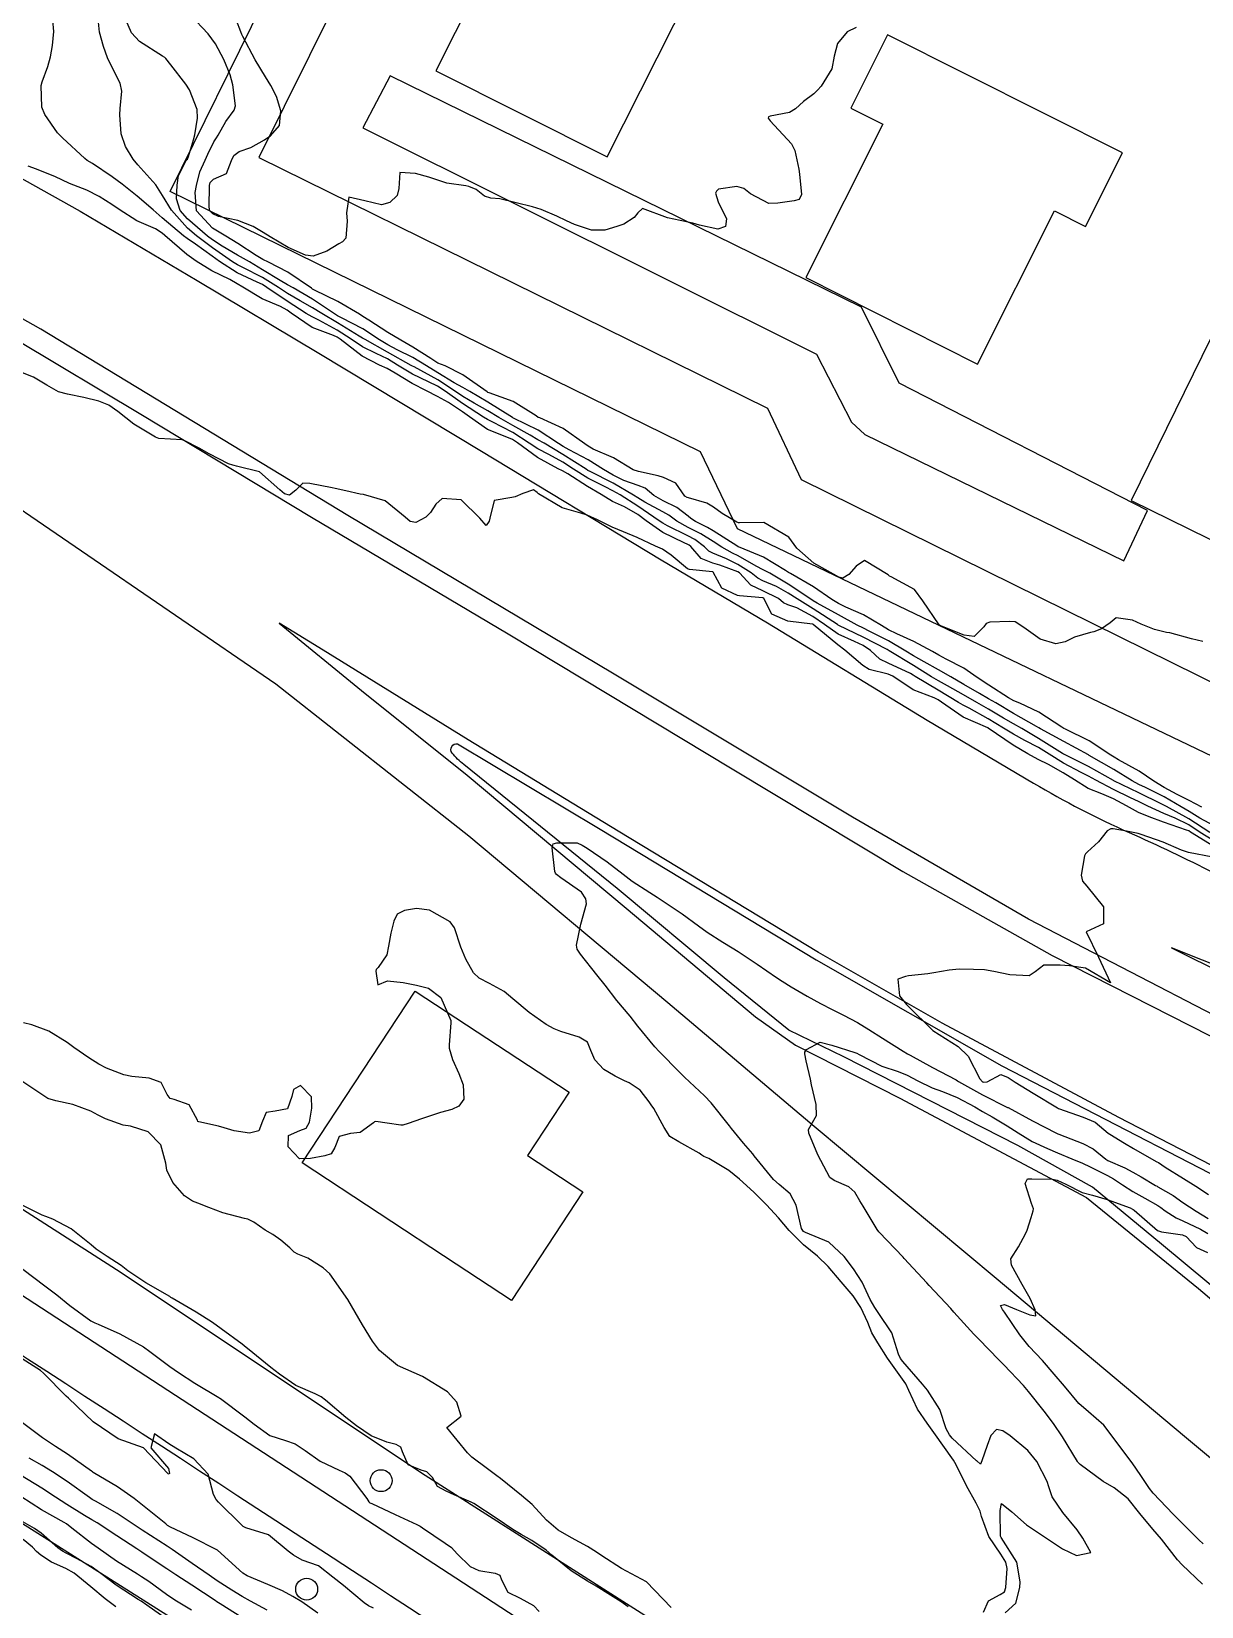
# Model space of a CAD drawing. Header units: metres. Extents: x 286371 to 293043, y 7462578 to 7466404.
# Drawn here: x 286562.8 to 286655.4, y 7466060.6 to 7466185.3 of the extents above; entities that cross this region are included whole.
import ezdxf

# ---------------------------------------------------------------- set-up
doc = ezdxf.new("R2010")
doc.units = ezdxf.units.M
doc.header["$MEASUREMENT"] = 0
for name, color, linetype in [('Canteiro', 45, 'Continuous'), ('Curvas de Nivel 1m', 11, 'Continuous'), ('Curvas de Nivel 5m', 15, 'Continuous'), ('Divisas', 45, 'Continuous'), ('Edificações', 30, 'Continuous'), ('Linha Férrea', 20, 'Continuous'), ('Postes', 20, 'Continuous'), ('Vias primárias', 230, 'Continuous')]:
    doc.layers.add(name, color=color, linetype=linetype)

msp = doc.modelspace()

# ---------------------------------------------------------------- linework, layer by layer
at = {"layer": 'Canteiro'}
msp.add_lwpolyline([(286698.39, 7466072.86), (286698.56, 7466051.46), (286697.39, 7466052.07), (286693.33, 7466055.02), (286684.3, 7466062.42), (286667.36, 7466076.68), (286652.2, 7466089.28), (286646.74, 7466093.79), (286640.83, 7466097.08), (286627.06, 7466104.1), (286622.71, 7466106.22), (286617.58, 7466110.35), (286609.11, 7466117.43), (286596.97, 7466127.24, -0.052391), (286596.05, 7466128.15, -0.704549), (286596.49, 7466128.87), (286607.76, 7466122.12), (286624.88, 7466111.78), (286639.57, 7466103.4), (286663.39, 7466091.1), (286687.18, 7466078.87)], format="xyb", close=True, dxfattribs=at)
at = {"layer": 'Curvas de Nivel 1m', "flags": 128}
for points, elevation in [([(286656.37, 7466122.38), (286655.25, 7466123), (286654.39, 7466123.51), (286653.77, 7466123.89), (286652.41, 7466124.68), (286650.93, 7466125.43), (286650.42, 7466125.67), (286649.9, 7466125.95), (286648.44, 7466126.85), (286646.49, 7466127.96), (286646.45, 7466127.99), (286646.42, 7466128.01), (286644.47, 7466129.06), (286642.64, 7466130.06), (286642.49, 7466130.15), (286642.31, 7466130.25), (286640.5, 7466131.29), (286639.09, 7466132.12), (286638.52, 7466132.45), (286637.81, 7466132.86), (286636.55, 7466133.58), (286635.54, 7466134.17), (286634.56, 7466134.74), (286633.41, 7466135.36), (286632.58, 7466135.84), (286631.97, 7466136.22), (286630.6, 7466137.04), (286629.07, 7466137.8), (286628.61, 7466138.02), (286628.12, 7466138.28), (286626.63, 7466139.1), (286624.95, 7466140.02), (286624.64, 7466140.2), (286624.44, 7466140.34), (286622.66, 7466141.52), (286621.19, 7466142.39), (286620.68, 7466142.66), (286620.13, 7466142.95), (286618.69, 7466143.75), (286618.24, 7466143.98), (286617.39, 7466144.44), (286616.71, 7466144.89), (286615.75, 7466145.5), (286614.73, 7466146.01), (286613.85, 7466146.51), (286613.2, 7466146.97), (286612.74, 7466147.23), (286611.3, 7466148), (286610.76, 7466148.34), (286610.41, 7466148.56), (286608.79, 7466149.5), (286606.98, 7466150.43), (286606.8, 7466150.52), (286606.65, 7466150.62), (286604.82, 7466151.77), (286603.33, 7466152.67), (286602.84, 7466152.95), (286602.23, 7466153.3), (286600.85, 7466154.08), (286599.76, 7466154.72), (286598.87, 7466155.23), (286597.79, 7466155.84), (286596.89, 7466156.38), (286596.31, 7466156.77), (286594.91, 7466157.68), (286593.04, 7466158.71), (286592.92, 7466158.77), (286592.82, 7466158.83), (286590.94, 7466159.89), (286589.16, 7466160.88), (286588.96, 7466161), (286588.7, 7466161.15), (286586.97, 7466162.19), (286585.74, 7466162.93), (286584.99, 7466163.39), (286584.01, 7466163.94), (286583.01, 7466164.53), (286582.31, 7466164.99), (286581.04, 7466165.79), (286579.49, 7466166.58), (286579.05, 7466166.8), (286578.67, 7466167.04), (286577.07, 7466168.14), (286575.81, 7466169.08), (286575.09, 7466169.69), (286573.83, 7466171.11), (286573.13, 7466172.27), (286572.6, 7466173.13), (286571.17, 7466174.71), (286570.81, 7466175.16), (286570.19, 7466176.17), (286569.85, 7466177.17), (286569.74, 7466178.67), (286569.76, 7466179.18), (286569.9, 7466180.53), (286569.78, 7466181.18), (286569.28, 7466182.16), (286568.77, 7466183.19), (286568.44, 7466184.07), (286568.14, 7466185.2), (286568.01, 7466186.54)], 702), ([(286655.39, 7466123.87), (286654.4, 7466124.39), (286653.45, 7466124.86), (286652.42, 7466125.42), (286651.59, 7466125.93), (286650.44, 7466126.71), (286648.8, 7466127.62), (286648.45, 7466127.81), (286648.21, 7466127.98), (286646.47, 7466129.12), (286644.6, 7466130.03), (286644.48, 7466130.09), (286644.32, 7466130.2), (286642.5, 7466131.38), (286640.99, 7466132.09), (286640.52, 7466132.27), (286640.11, 7466132.52), (286638.54, 7466133.52), (286637.62, 7466134.14), (286636.56, 7466134.87), (286635.16, 7466135.59), (286634.58, 7466135.9), (286634.08, 7466136.19), (286632.6, 7466136.98), (286631.26, 7466137.58), (286630.61, 7466137.91), (286630.03, 7466138.25), (286628.63, 7466139.08), (286627.23, 7466139.7), (286626.64, 7466139.98), (286626.11, 7466140.31), (286624.66, 7466141.31), (286622.85, 7466142.36), (286622.68, 7466142.45), (286622.43, 7466142.61), (286620.69, 7466143.66), (286618.86, 7466144.42), (286618.7, 7466144.47), (286618.59, 7466144.54), (286616.72, 7466145.75), (286616.27, 7466146.01), (286615.32, 7466146.48), (286614.95, 7466146.71), (286614.74, 7466146.9), (286613.83, 7466147.58), (286612.76, 7466148.11), (286612.03, 7466148.54), (286611.34, 7466149.11), (286610.78, 7466149.33), (286609.64, 7466149.72), (286608.8, 7466150.14), (286608.04, 7466150.6), (286606.82, 7466151.35), (286605.32, 7466152.14), (286604.83, 7466152.42), (286604.47, 7466152.65), (286602.85, 7466153.7), (286600.91, 7466154.66), (286600.86, 7466154.68), (286600.83, 7466154.71), (286598.88, 7466155.92), (286597.46, 7466156.76), (286596.9, 7466157.07), (286596.22, 7466157.46), (286594.92, 7466158.25), (286594.03, 7466158.81), (286592.93, 7466159.47), (286591.71, 7466160.07), (286590.95, 7466160.46), (286590.3, 7466160.86), (286588.97, 7466161.74), (286587.29, 7466162.6), (286586.98, 7466162.76), (286586.74, 7466162.92), (286585, 7466164.07), (286583.48, 7466164.97), (286583.02, 7466165.22), (286582.45, 7466165.56), (286581.05, 7466166.4), (286580, 7466167.02), (286579.06, 7466167.57), (286577.85, 7466168.27), (286577.08, 7466168.76), (286576.68, 7466169.07), (286575.1, 7466170.43), (286574.52, 7466171.1), (286574.22, 7466172.01), (286574.29, 7466173.11), (286574.39, 7466173.87), (286575.03, 7466175.1), (286575.1, 7466175.17), (286575.18, 7466175.37), (286575.59, 7466176.69), (286575.69, 7466177.09), (286575.89, 7466178.41), (286575.87, 7466179.08), (286575.26, 7466180.65), (286574.96, 7466181.1), (286573.77, 7466182.63), (286573.39, 7466183.12), (286573.3, 7466183.2), (286573.12, 7466183.3), (286571.31, 7466184.48), (286570.68, 7466185.16), (286570.14, 7466186.38)], 703), ([(286655.49, 7466136.97), (286654.59, 7466137.18), (286652.86, 7466137.65), (286652.6, 7466137.7), (286651.66, 7466137.93), (286650.61, 7466138.34), (286649.91, 7466138.66), (286648.62, 7466138.84), (286648.14, 7466138.46), (286647.47, 7466137.99), (286646.85, 7466137.75), (286646.6, 7466137.7), (286645.32, 7466137.31), (286644.59, 7466136.94), (286643.85, 7466136.79), (286642.6, 7466137.17), (286641.32, 7466138.08), (286640.62, 7466138.54), (286640.17, 7466138.55), (286638.62, 7466138.52), (286638.33, 7466138.41), (286638.14, 7466138.13), (286637.38, 7466137.37), (286636.6, 7466137.47), (286634.79, 7466138.18), (286634.62, 7466138.3), (286633.32, 7466140.2), (286632.66, 7466141.09), (286630.81, 7466142.1), (286630.67, 7466142.15), (286630.56, 7466142.25), (286628.69, 7466143.39), (286628.03, 7466142.94), (286627.45, 7466142.29), (286626.98, 7466141.99), (286626.67, 7466142.08), (286626.23, 7466142.31), (286624.69, 7466143.17), (286623.33, 7466144.36), (286622.72, 7466145.23), (286620.73, 7466146.39), (286618.79, 7466146.37), (286618.73, 7466146.38), (286618.59, 7466146.43), (286617.42, 7466147.12), (286616.75, 7466147.61), (286616.22, 7466147.93), (286614.76, 7466148.34), (286614.65, 7466148.37), (286614.47, 7466148.49), (286613.77, 7466149.5), (286612.79, 7466149.97), (286612.36, 7466150.1), (286610.8, 7466150.44), (286610.38, 7466150.56), (286608.82, 7466151.52), (286607.23, 7466152.21), (286606.83, 7466152.44), (286606.57, 7466152.62), (286604.85, 7466153.84), (286603, 7466154.67), (286602.86, 7466154.72), (286602.71, 7466154.83), (286600.88, 7466155.98), (286598.98, 7466156.65), (286598.89, 7466156.69), (286598.83, 7466156.74), (286596.91, 7466158.08), (286595.49, 7466158.79), (286594.93, 7466159.02), (286594.36, 7466159.38), (286592.95, 7466160.28), (286591.99, 7466160.84), (286590.96, 7466161.45), (286589.46, 7466162.4), (286588.98, 7466162.71), (286588.71, 7466162.89), (286587, 7466163.88), (286585.16, 7466164.79), (286585.01, 7466164.88), (286584.91, 7466164.95), (286583.04, 7466166.22), (286581.52, 7466167), (286581.06, 7466167.21), (286580.54, 7466167.53), (286579.08, 7466168.49), (286578.15, 7466169.05), (286577.09, 7466169.7), (286575.82, 7466171.08), (286575.71, 7466172.51), (286575.82, 7466173.08), (286576.09, 7466174.15), (286576.49, 7466175.07), (286576.7, 7466175.55), (286577.2, 7466176.53), (286577.41, 7466176.85), (286577.54, 7466177.06), (286578.14, 7466178.13), (286578.79, 7466179.04), (286578.89, 7466179.39), (286578.69, 7466181.04), (286578.49, 7466181.83), (286577.98, 7466183.05), (286577.31, 7466184.29), (286576.75, 7466185.07), (286575.35, 7466186.56)], 704), ([(286656.04, 7466121.86), (286654.38, 7466122.94), (286652.61, 7466123.91), (286652.4, 7466124.02), (286652.19, 7466124.13), (286650.41, 7466124.99), (286648.44, 7466125.96), (286648.42, 7466125.97), (286648.41, 7466125.97), (286646.44, 7466127.09), (286644.52, 7466128.03), (286644.45, 7466128.06), (286644.38, 7466128.11), (286642.47, 7466129.31), (286641.14, 7466130.08), (286640.49, 7466130.45), (286639.69, 7466130.91), (286638.51, 7466131.61), (286637.6, 7466132.14), (286636.53, 7466132.75), (286635.26, 7466133.46), (286634.55, 7466133.86), (286633.99, 7466134.19), (286632.57, 7466135.07), (286630.66, 7466136.24), (286630.58, 7466136.29), (286630.49, 7466136.34), (286628.6, 7466137.32), (286626.66, 7466138.25), (286626.61, 7466138.28), (286626.57, 7466138.31), (286624.63, 7466139.56), (286623.37, 7466140.35), (286622.65, 7466140.8), (286621.72, 7466141.32), (286620.66, 7466141.79), (286620.26, 7466141.99), (286619.73, 7466142.41), (286618.68, 7466143.08), (286617.76, 7466143.51), (286616.7, 7466143.98), (286616.38, 7466144.14), (286616.02, 7466144.47), (286615.27, 7466145.04), (286614.72, 7466145.35), (286613.1, 7466146.14), (286612.73, 7466146.35), (286612.45, 7466146.53), (286610.75, 7466147.68), (286609.35, 7466148.58), (286608.78, 7466148.91), (286608.16, 7466149.22), (286606.79, 7466149.91), (286605.65, 7466150.63), (286604.81, 7466151.17), (286603.71, 7466151.77), (286602.83, 7466152.24), (286602.16, 7466152.68), (286600.85, 7466153.51), (286599.23, 7466154.36), (286598.86, 7466154.54), (286598.53, 7466154.74), (286596.88, 7466155.81), (286595.49, 7466156.79), (286594.9, 7466157.18), (286594.17, 7466157.54), (286592.91, 7466158.13), (286591.74, 7466158.84), (286590.93, 7466159.34), (286590.03, 7466159.78), (286588.95, 7466160.3), (286588.06, 7466160.9), (286586.96, 7466161.62), (286585.5, 7466162.41), (286584.98, 7466162.67), (286584.5, 7466162.95), (286583, 7466163.91), (286581.38, 7466165), (286581.03, 7466165.23), (286580.62, 7466165.42), (286579.04, 7466166.15), (286577.63, 7466167.06), (286577.06, 7466167.47), (286575.73, 7466168.43), (286575.08, 7466168.87), (286574.78, 7466169.1), (286573.1, 7466170.51), (286572.38, 7466171.14), (286571.13, 7466172.23), (286569.93, 7466173.17), (286569.15, 7466173.75), (286567.57, 7466174.81), (286567.17, 7466175.06), (286566.97, 7466175.22), (286565.2, 7466176.85), (286564.81, 7466177.25), (286563.8, 7466178.69), (286563.57, 7466179.27), (286563.53, 7466181), (286563.59, 7466181.27), (286564.04, 7466182.5), (286564.26, 7466183.26), (286564.41, 7466184.15), (286564.51, 7466185.26), (286564.45, 7466186.15)], 701), ([(286656.35, 7466120.74), (286654.51, 7466121.88), (286654.37, 7466121.98), (286654.2, 7466122.05), (286652.38, 7466122.67), (286651.23, 7466123.09), (286650.39, 7466123.43), (286649.44, 7466123.96), (286648.4, 7466124.53), (286647.48, 7466124.92), (286646.41, 7466125.35), (286645.31, 7466126.02), (286644.43, 7466126.57), (286643.26, 7466127.23), (286642.45, 7466127.64), (286641.62, 7466128.08), (286640.46, 7466128.76), (286638.5, 7466130.12), (286638.48, 7466130.14), (286638.46, 7466130.15), (286636.5, 7466130.98), (286634.8, 7466132.18), (286634.53, 7466132.37), (286634.2, 7466132.52), (286632.54, 7466133.15), (286630.95, 7466134.24), (286630.56, 7466134.4), (286629.07, 7466134.77), (286628.57, 7466135.07), (286627.15, 7466136.3), (286626.59, 7466136.7), (286624.63, 7466138.33), (286624.61, 7466138.35), (286624.59, 7466138.35), (286622.62, 7466138.59), (286621.37, 7466139.13), (286620.72, 7466140.39), (286620.64, 7466140.43), (286618.8, 7466140.59), (286618.65, 7466140.61), (286617.39, 7466141.19), (286616.73, 7466142.46), (286616.7, 7466142.49), (286616.67, 7466142.49), (286614.85, 7466142.67), (286614.68, 7466142.73), (286613.39, 7466143.82), (286612.7, 7466144.28), (286612.16, 7466144.53), (286610.71, 7466145.2), (286609.63, 7466145.66), (286608.73, 7466146.03), (286607.57, 7466146.6), (286606.74, 7466146.99), (286606.23, 7466147.14), (286604.76, 7466147.56), (286602.89, 7466148.67), (286602.78, 7466148.77), (286602.49, 7466148.97), (286601.64, 7466148.69), (286601.05, 7466148.42), (286600.77, 7466148.38), (286599.37, 7466148.13), (286599.04, 7466146.73), (286598.98, 7466146.49), (286598.74, 7466146.17), (286598.25, 7466146.74), (286596.77, 7466148.18), (286595.27, 7466148.29), (286594.76, 7466147.84), (286594.35, 7466147.2), (286593.97, 7466146.81), (286593.17, 7466146.39), (286592.74, 7466146.47), (286592.33, 7466146.83), (286590.76, 7466148.1), (286589.04, 7466148.61), (286588.77, 7466148.64), (286587.63, 7466148.9), (286586.78, 7466149.1), (286586.55, 7466149.15), (286584.78, 7466149.48), (286584.23, 7466149.51), (286583.69, 7466148.96), (286583.18, 7466148.55), (286582.77, 7466148.67), (286582.4, 7466148.98), (286580.8, 7466150.42), (286578.97, 7466150.86), (286578.8, 7466150.9), (286578.7, 7466150.93), (286578.35, 7466151.04), (286576.82, 7466151.82), (286576.02, 7466152.28), (286574.83, 7466152.9), (286574.67, 7466152.94), (286572.83, 7466153.05), (286572.57, 7466153.14), (286570.85, 7466154.19), (286569.6, 7466155.18), (286568.87, 7466155.69), (286568.07, 7466156.01), (286566.89, 7466156.3), (286565.59, 7466156.55), (286564.9, 7466156.74), (286563.97, 7466157.27), (286562.91, 7466157.91), (286561.9, 7466158.31)], 699), ([(286656.28, 7466119.91), (286654.34, 7466120.27), (286653.78, 7466120.46), (286652.35, 7466121.09), (286650.6, 7466121.7), (286650.36, 7466121.77), (286649.44, 7466121.96), (286648.37, 7466122.14), (286648.19, 7466122.15), (286647.91, 7466121.98), (286647.21, 7466121.13), (286646.34, 7466120.32), (286646.18, 7466120.17), (286646.12, 7466120.01), (286645.84, 7466118.48), (286645.95, 7466118.01), (286646.3, 7466117.62), (286647.63, 7466115.98), (286647.61, 7466114.63), (286646.24, 7466114), (286647.21, 7466111.99), (286648.18, 7466109.97), (286646.2, 7466111.11), (286644.92, 7466111.31), (286644.2, 7466111.36), (286642.89, 7466111.36), (286642.2, 7466110.84), (286641.74, 7466110.52), (286640.19, 7466110.6), (286638.93, 7466110.85), (286638.2, 7466110.99), (286637.32, 7466111.02), (286636.2, 7466111.04), (286635.4, 7466110.97), (286634.19, 7466110.74), (286633.71, 7466110.68), (286632.19, 7466110.51), (286631.95, 7466110.47), (286631.34, 7466110.24), (286631.46, 7466108.94), (286632.03, 7466108.23), (286632.15, 7466108.1), (286634.12, 7466106.19), (286636.11, 7466104.93), (286636.9, 7466104.15), (286637.83, 7466102.37), (286638.04, 7466102.13), (286638.06, 7466102.11), (286638.09, 7466102.1), (286638.4, 7466102.13), (286639.49, 7466102.7), (286640.07, 7466102.46), (286640.63, 7466102.1), (286642.05, 7466101.23), (286643.98, 7466100.05), (286644.02, 7466100.02), (286644.06, 7466100.01), (286646.01, 7466099.32), (286646.96, 7466098.94), (286648, 7466098.07), (286648.13, 7466097.97), (286649.29, 7466097.27), (286649.98, 7466096.85), (286651.6, 7466095.92), (286651.85, 7466095.8), (286651.96, 7466095.73), (286652.49, 7466095.37), (286653.94, 7466094.47), (286654.92, 7466093.87), (286655.92, 7466093.21)], 698), ([(286639.84, 7466060.1), (286640.67, 7466060.84), (286640.99, 7466062.08), (286641.01, 7466062.53), (286640.75, 7466064.09), (286639.51, 7466066.06), (286639.49, 7466066.1), (286639.47, 7466066.15), (286639.44, 7466068.11), (286639.45, 7466068.2), (286639.55, 7466068.73), (286640.37, 7466068.09), (286641.53, 7466067.06), (286643.02, 7466066.05), (286643.51, 7466065.73), (286644.38, 7466065.15), (286645.48, 7466064.63), (286646.62, 7466064.87), (286645.98, 7466066.01), (286645.52, 7466066.67), (286644.39, 7466068.03), (286643.56, 7466069.26), (286643.3, 7466070.05), (286643.15, 7466070.48), (286642.33, 7466072.06), (286641.62, 7466072.93), (286640.24, 7466074.1), (286639.64, 7466074.49), (286639.14, 7466074.61), (286638.71, 7466074.12), (286638.41, 7466073.33), (286637.99, 7466072.13), (286637.87, 7466071.86), (286637.6, 7466072.11), (286637.57, 7466072.13), (286635.63, 7466073.91), (286635.42, 7466074.17), (286635.15, 7466074.66), (286634.66, 7466076.18), (286633.69, 7466077.71), (286633.3, 7466078.2), (286631.72, 7466079.98), (286631.54, 7466080.23), (286631.38, 7466080.57), (286630.86, 7466082.24), (286629.78, 7466083.87), (286629.51, 7466084.26), (286629.15, 7466084.9), (286628.51, 7466086.27), (286627.83, 7466087.33), (286627.08, 7466088.3), (286625.87, 7466089.42), (286624.02, 7466090.2), (286623.88, 7466090.28), (286623.82, 7466090.35), (286623.72, 7466090.51), (286623.29, 7466092.35), (286622.81, 7466093.25), (286621.94, 7466093.99), (286621.5, 7466094.38), (286619.97, 7466096.26), (286619.85, 7466096.41), (286619.13, 7466097.27), (286618.18, 7466098.43), (286618.01, 7466098.65), (286616.56, 7466100.46), (286616.04, 7466101.01), (286614.44, 7466102.49), (286614.07, 7466102.85), (286612.44, 7466104.52), (286612.1, 7466104.89), (286610.76, 7466106.54), (286610.14, 7466107.31), (286609.09, 7466108.57), (286608.17, 7466109.76), (286607.52, 7466110.59), (286606.22, 7466112.23), (286605.96, 7466112.62), (286605.91, 7466112.94), (286606.25, 7466114.61), (286606.69, 7466116.2), (286606.64, 7466116.61), (286606.29, 7466117.14), (286604.67, 7466118.28), (286604.31, 7466118.53), (286604.23, 7466118.65), (286604.19, 7466118.77), (286603.98, 7466120.65), (286604.04, 7466120.96), (286604.35, 7466121.04), (286605.94, 7466121.03), (286606.35, 7466120.86), (286606.75, 7466120.61), (286608.33, 7466119.54), (286609.58, 7466118.57), (286610.31, 7466118), (286611.7, 7466117.12), (286612.29, 7466116.73), (286612.59, 7466116.52), (286614.26, 7466115.43), (286615.56, 7466114.47), (286616.24, 7466113.97), (286617.49, 7466113.18), (286618.22, 7466112.74), (286618.69, 7466112.43), (286620.2, 7466111.43), (286621.73, 7466110.38), (286622.18, 7466110.08), (286622.89, 7466109.64), (286624.16, 7466108.91), (286625.21, 7466108.33), (286626.15, 7466107.85), (286627.03, 7466107.41), (286628.13, 7466106.83), (286629.04, 7466106.27), (286630.11, 7466105.59), (286631.77, 7466104.56), (286632.1, 7466104.35), (286632.31, 7466104.22), (286634.08, 7466103.26), (286635.96, 7466102.27), (286636.06, 7466102.21), (286636.14, 7466102.16), (286638.05, 7466101.09), (286640.01, 7466100.1), (286640.03, 7466100.09), (286640.06, 7466100.08), (286642.01, 7466099.03), (286643.9, 7466098.05), (286643.99, 7466098), (286644.07, 7466097.97), (286645.98, 7466097.23), (286646.79, 7466096.81), (286647.81, 7466095.99), (286647.96, 7466095.89), (286649.31, 7466095.31), (286649.95, 7466094.97), (286650.6, 7466094.6), (286651.74, 7466093.92), (286651.87, 7466093.85), (286651.93, 7466093.81), (286653.13, 7466093.11), (286653.91, 7466092.58), (286654.96, 7466091.87), (286655.9, 7466091.3)], 699), ([(286638.12, 7466060.13), (286638.52, 7466061.03), (286639.44, 7466061.54), (286639.78, 7466061.76), (286639.88, 7466062.1), (286639.98, 7466063.59), (286639.89, 7466064.1), (286639.49, 7466064.73), (286638.53, 7466066.12), (286637.96, 7466067.7), (286637.85, 7466068.13), (286637.55, 7466068.78), (286636.78, 7466070.15), (286635.95, 7466071.81), (286635.75, 7466072.16), (286635.61, 7466072.36), (286634.32, 7466074.18), (286633.65, 7466075.1), (286632.88, 7466076.21), (286632.21, 7466077.69), (286631.96, 7466078.22), (286631.7, 7466078.59), (286630.53, 7466080.24), (286629.74, 7466081.45), (286629.27, 7466082.26), (286628.97, 7466083.06), (286628.42, 7466084.27), (286627.8, 7466085.19), (286626.86, 7466086.3), (286625.83, 7466087.5), (286624.97, 7466088.33), (286623.87, 7466089.23), (286622.74, 7466090.36), (286621.9, 7466091.36), (286620.95, 7466092.39), (286619.93, 7466093.38), (286618.81, 7466094.42), (286617.95, 7466095.1), (286616.37, 7466096.06), (286615.97, 7466096.22), (286615.81, 7466096.31), (286615.61, 7466096.47), (286613.99, 7466097.37), (286613.28, 7466097.79), (286612.85, 7466098.51), (286612.03, 7466100.02), (286611.8, 7466100.3), (286611.65, 7466100.53), (286610.95, 7466101.45), (286610.06, 7466102.04), (286609.69, 7466102.19), (286608.96, 7466102.58), (286608.39, 7466102.91), (286608.07, 7466103.1), (286607.34, 7466103.85), (286607.04, 7466104.61), (286606.77, 7466105.27), (286606.11, 7466105.65), (286604.66, 7466106.11), (286604.12, 7466106.32), (286603.49, 7466106.66), (286602.14, 7466107.61), (286600.86, 7466108.7), (286600.17, 7466109.26), (286599, 7466109.91), (286598.19, 7466110.33), (286597.75, 7466110.75), (286597.13, 7466111.84), (286596.74, 7466112.77), (286596.25, 7466114.31), (286595.9, 7466114.78), (286594.27, 7466115.7), (286593.24, 7466115.85), (286592.27, 7466115.67), (286591.71, 7466115.4), (286591.44, 7466114.85), (286591.19, 7466113.9), (286591.02, 7466112.85), (286590.89, 7466112.18), (286590.2, 7466111.17), (286590.05, 7466111.01), (286590.01, 7466110.87), (286590.18, 7466109.81), (286590.93, 7466110.11), (286592.18, 7466109.99), (286593.23, 7466109.76), (286594.17, 7466109.53), (286595.17, 7466108.79), (286595.94, 7466106.97), (286595.95, 7466106.78), (286595.82, 7466105.06), (286595.82, 7466104.78), (286596.09, 7466103.89), (286596.59, 7466102.77), (286596.92, 7466101.89), (286596.99, 7466100.76), (286596.59, 7466100.2), (286596.02, 7466099.94), (286595.12, 7466099.69), (286594.01, 7466099.33), (286593.62, 7466099.2), (286592.58, 7466098.83), (286592.15, 7466098.69), (286592, 7466098.68), (286590.9, 7466098.85), (286590.01, 7466098.98), (286589.91, 7466098.96), (286589.82, 7466098.87), (286588.77, 7466098.11), (286588, 7466098.03), (286587.11, 7466097.79), (286586.77, 7466096.91), (286586.47, 7466096.42), (286585.97, 7466096.25), (286584.85, 7466096.06), (286583.97, 7466096.02), (286583.07, 7466096.97), (286583.09, 7466097.88), (286584, 7466098.28), (286584.5, 7466098.45), (286584.75, 7466098.94), (286584.94, 7466100.03), (286584.91, 7466100.94), (286584.06, 7466101.82), (286583.5, 7466101.52), (286583.37, 7466100.96), (286583.01, 7466099.99), (286582.03, 7466099.81), (286581.33, 7466099.69), (286581.05, 7466099), (286580.76, 7466098.25), (286580, 7466098.05), (286578.8, 7466098.23), (286578.01, 7466098.48), (286577.56, 7466098.61), (286576.01, 7466098.95), (286575.93, 7466098.99), (286575.9, 7466099.08), (286575.23, 7466100.29), (286574.04, 7466100.72), (286573.74, 7466100.81), (286573.5, 7466101.12), (286573.01, 7466102.08), (286572.06, 7466102.42), (286570.7, 7466102.53), (286570.07, 7466102.68), (286568.7, 7466103.2), (286568.08, 7466103.52), (286567.3, 7466104.01), (286566.1, 7466104.84), (286565.57, 7466105.24), (286564.12, 7466106.14), (286562.78, 7466106.63), (286562.13, 7466106.79)], 698), ([(286613.4, 7466060.5), (286611.45, 7466062.53), (286609.47, 7466063.59), (286607.91, 7466064.59), (286607.49, 7466064.88), (286606.76, 7466065.34), (286605.51, 7466066.02), (286604.44, 7466066.64), (286603.53, 7466067.43), (286602.38, 7466068.67), (286601.55, 7466069.38), (286599.87, 7466070.71), (286599.59, 7466070.94), (286598.85, 7466071.48), (286597.61, 7466072.4), (286597.26, 7466072.75), (286595.64, 7466074.77), (286596.77, 7466075.65), (286596.43, 7466076.76), (286595.69, 7466077.58), (286593.7, 7466078.8), (286591.72, 7466079.66), (286590.29, 7466080.86), (286589.74, 7466081.58), (286588.96, 7466082.88), (286587.79, 7466084.89), (286586.38, 7466086.92), (286585.83, 7466087.39), (286584.63, 7466088.16), (286583.85, 7466088.48), (286583.54, 7466088.65), (286583.21, 7466088.97), (286582.48, 7466089.6), (286581.87, 7466090.04), (286581.25, 7466090.38), (286580.35, 7466091.02), (286579.89, 7466091.24), (286579.61, 7466091.31), (286577.9, 7466091.76), (286576.8, 7466092.18), (286575.92, 7466092.52), (286575.49, 7466092.67), (286574.87, 7466093.1), (286573.94, 7466094.14), (286573.46, 7466095.12), (286573.39, 7466095.69), (286572.98, 7466097.13), (286572, 7466098.15), (286570.58, 7466098.6), (286570.01, 7466098.69), (286568.61, 7466099.2), (286568.02, 7466099.49), (286567.44, 7466099.8), (286566.03, 7466100.33), (286564.68, 7466100.61), (286564.04, 7466100.81), (286563.34, 7466101.28), (286562.06, 7466102.13)], 697), ([(286655.5, 7466065.55), (286655.17, 7466065.87), (286653.53, 7466067.5), (286653.13, 7466067.9), (286651.56, 7466069.57), (286651.27, 7466069.93), (286650.57, 7466070.95), (286649.88, 7466071.95), (286649.61, 7466072.3), (286648.38, 7466073.97), (286647.65, 7466074.93), (286646.43, 7466076), (286645.67, 7466076.67), (286644.52, 7466078.03), (286643.71, 7466078.99), (286642.78, 7466080.06), (286641.74, 7466081.18), (286641, 7466082.09), (286639.78, 7466083.89), (286639.63, 7466084.11), (286639.47, 7466084.42), (286639.79, 7466084.49), (286640.74, 7466084.09), (286641.78, 7466083.67), (286642.26, 7466083.59), (286642.22, 7466084.07), (286641.8, 7466084.96), (286641.17, 7466086.08), (286640.33, 7466087.6), (286640.28, 7466088.1), (286640.88, 7466089.07), (286641.44, 7466090.08), (286641.57, 7466090.39), (286641.89, 7466091.38), (286642.06, 7466091.92), (286642.07, 7466092.07), (286641.91, 7466092.5), (286641.42, 7466094.08), (286641.59, 7466094.43), (286641.94, 7466094.45), (286643.57, 7466094.42), (286643.94, 7466094.34), (286644.64, 7466094.03), (286645.92, 7466093.36), (286646.76, 7466093.16), (286647.92, 7466092.81), (286649.73, 7466092.14), (286649.91, 7466092.04), (286649.96, 7466092.01), (286650.05, 7466091.95), (286651.88, 7466090.36), (286652.2, 7466090.24), (286653.88, 7466090.02), (286654.16, 7466089.88), (286654.99, 7466089), (286655.86, 7466088.61)], 701), ([(286609.99, 7466060.56), (286609.43, 7466060.97), (286608.39, 7466061.63), (286607.45, 7466062.2), (286606.76, 7466062.6), (286605.47, 7466063.42), (286603.95, 7466064.65), (286603.49, 7466065.04), (286602.35, 7466065.82), (286601.51, 7466066.3), (286600.87, 7466066.69), (286599.53, 7466067.58), (286597.77, 7466068.74), (286597.55, 7466068.86), (286596.22, 7466069.42), (286595.57, 7466069.71), (286594.89, 7466070.1), (286594.5, 7466070.8), (286594.05, 7466071.26), (286593.59, 7466071.38), (286592.57, 7466071.8), (286592.13, 7466072.83), (286591.98, 7466073.2), (286591.62, 7466073.4), (286590.88, 7466073.6), (286589.63, 7466074.1), (286588.47, 7466074.89), (286587.65, 7466075.56), (286586.03, 7466076.93), (286585.68, 7466077.19), (286585.22, 7466077.41), (286583.69, 7466078.09), (286582.38, 7466078.98), (286581.71, 7466079.51), (286579.84, 7466081.02), (286579.74, 7466081.1), (286579.42, 7466081.35), (286577.76, 7466082.58), (286577.08, 7466083.06), (286575.78, 7466083.9), (286573.9, 7466085), (286573.79, 7466085.06), (286573.7, 7466085.12), (286571.81, 7466086.21), (286570.39, 7466087.17), (286569.84, 7466087.57), (286568.75, 7466088.29), (286567.86, 7466088.88), (286567.48, 7466089.21), (286565.88, 7466090.49), (286564.43, 7466091.26), (286563.9, 7466091.45), (286563.6, 7466091.57), (286561.91, 7466092.42)], 696), ([(286562.07, 7466087.29), (286563.81, 7466085.96), (286564.76, 7466085.25), (286565.79, 7466084.41), (286567.46, 7466083.21), (286567.76, 7466083.04), (286568.02, 7466082.94), (286569.75, 7466082.16), (286571.61, 7466081.15), (286571.73, 7466081.07), (286572.01, 7466080.86), (286573.71, 7466079.58), (286574.4, 7466079.1), (286575.69, 7466078.28), (286577.59, 7466077.14), (286577.67, 7466077.09), (286577.72, 7466077.05), (286579.65, 7466075.6), (286580.38, 7466075.01), (286581.63, 7466074.13), (286582.87, 7466073.73), (286583.62, 7466073.47), (286584.41, 7466072.95), (286585.6, 7466072.09), (286587.12, 7466071.39), (286587.59, 7466071.18), (286587.96, 7466070.9), (286589.29, 7466069.15), (286589.47, 7466068.88), (286589.55, 7466068.79), (286589.69, 7466068.73), (286591.54, 7466067.88), (286593.27, 7466067.08), (286593.53, 7466066.94), (286593.7, 7466066.81), (286595.5, 7466065.6), (286595.99, 7466065.27), (286596.44, 7466064.77), (286597.47, 7466063.75), (286598.16, 7466063.43), (286599.46, 7466063.23), (286599.82, 7466063.08), (286599.97, 7466062.71), (286600.47, 7466061.73), (286601.43, 7466061.26), (286602.49, 7466060.67), (286602.94, 7466060.19)], 696), ([(286589.82, 7466060.47), (286589.42, 7466060.64), (286589.09, 7466060.88), (286587.45, 7466062.25), (286586.61, 7466062.92), (286585.48, 7466063.82), (286584.19, 7466064.25), (286583.49, 7466064.64), (286583.06, 7466064.97), (286581.51, 7466066.26), (286579.73, 7466066.81), (286579.52, 7466066.93), (286579.4, 7466067.03), (286577.55, 7466068.84), (286577.36, 7466069.06), (286577.17, 7466069.45), (286576.74, 7466071.07), (286575.6, 7466072.27), (286574.18, 7466073.11), (286573.62, 7466073.47), (286572.5, 7466074.27), (286572.21, 7466073.14), (286573.59, 7466071.52), (286573.69, 7466071.11), (286573.64, 7466071.06), (286573.58, 7466071.08), (286573.54, 7466071.12), (286571.61, 7466073.14), (286569.62, 7466073.87), (286567.64, 7466075.2), (286565.67, 7466077.07), (286565.51, 7466077.24), (286563.7, 7466079.07), (286563.47, 7466079.27), (286561.73, 7466080.38)], 696), ([(286581.42, 7466060.29), (286580.09, 7466061.01), (286579.44, 7466061.37), (286578.61, 7466061.88), (286577.46, 7466062.63), (286576.82, 7466063.06), (286575.48, 7466064), (286573.88, 7466065.11), (286573.5, 7466065.37), (286572.84, 7466065.79), (286571.52, 7466066.63), (286570.73, 7466067.16), (286569.54, 7466067.95), (286567.83, 7466068.92), (286567.55, 7466069.07), (286567.35, 7466069.21), (286565.57, 7466070.48), (286564.42, 7466071.25), (286563.59, 7466071.75), (286562.56, 7466072.32)], 694), ([(286579.41, 7466059.71), (286577.69, 7466060.79), (286577.43, 7466060.96), (286577.3, 7466061.06), (286575.45, 7466062.29), (286574.18, 7466063.1), (286573.47, 7466063.57), (286572.22, 7466064.4), (286571.49, 7466064.89), (286571.1, 7466065.15), (286569.51, 7466066.19), (286567.94, 7466067.2), (286567.53, 7466067.45), (286566.96, 7466067.79), (286565.55, 7466068.66), (286564.65, 7466069.25), (286563.56, 7466069.96), (286561.88, 7466070.98)], 693), ([(286575.42, 7466060.29), (286574.11, 7466061.1), (286573.44, 7466061.55), (286572.03, 7466062.56), (286571.46, 7466062.95), (286571.14, 7466063.15), (286569.48, 7466064.18), (286568.02, 7466065.2), (286567.5, 7466065.58), (286565.95, 7466066.79), (286565.52, 7466067.12), (286565.33, 7466067.24), (286563.54, 7466068.24), (286561.92, 7466069.29)], 692), ([(286573.41, 7466059.6), (286571.87, 7466060.69), (286571.43, 7466061), (286571.2, 7466061.15), (286569.45, 7466062.27), (286568.24, 7466063.19), (286567.47, 7466063.75), (286566.32, 7466064.38), (286565.49, 7466064.81), (286565.21, 7466064.96), (286564.85, 7466065.24), (286563.51, 7466066.4), (286563, 7466066.76), (286562.07, 7466067.29)], 691)]:
    msp.add_lwpolyline(points, dxfattribs=dict(at, elevation=elevation))
at = {"layer": 'Curvas de Nivel 5m', "flags": 128}
for points, elevation in [([(286628.03, 7466185.59), (286627.33, 7466185.24), (286626.57, 7466184.31), (286626.3, 7466183.31), (286626.1, 7466182.32), (286625.26, 7466180.93), (286624.98, 7466180.61), (286624.68, 7466180.34), (286623.88, 7466179.72), (286623.24, 7466179.13), (286622.77, 7466178.84), (286621.23, 7466178.57), (286621.1, 7466178.52), (286621.07, 7466178.4), (286621.22, 7466178.2), (286622.93, 7466176.37), (286623.19, 7466175.84), (286623.49, 7466174.36), (286623.55, 7466173.96), (286623.7, 7466172.36), (286623.52, 7466171.96), (286623.13, 7466171.87), (286621.84, 7466171.67), (286621.12, 7466171.66), (286619.66, 7466172.42), (286619.14, 7466172.84), (286618.58, 7466172.99), (286617.14, 7466172.79), (286616.97, 7466172.62), (286616.91, 7466172.46), (286617.12, 7466171.78), (286617.76, 7466170.44), (286617.7, 7466169.84), (286617.09, 7466169.62), (286615.63, 7466169.94), (286615.1, 7466170.08), (286613.1, 7466170.51), (286611.11, 7466171.26), (286610.76, 7466170.9), (286610.46, 7466170.55), (286609.65, 7466170.02), (286609.09, 7466169.82), (286608.14, 7466169.53), (286607.09, 7466169.53), (286605.74, 7466169.98), (286605.1, 7466170.27), (286604.35, 7466170.65), (286603.11, 7466171.18), (286602.41, 7466171.38), (286601.12, 7466171.69), (286599.82, 7466172.02), (286599.12, 7466172.07), (286598.61, 7466172.22), (286597.95, 7466172.75), (286597.38, 7466173), (286597.14, 7466173.06), (286595.63, 7466173.27), (286595.15, 7466173.41), (286594.22, 7466173.74), (286593.16, 7466174.01), (286591.9, 7466174.11), (286591.82, 7466172.84), (286591.69, 7466172.29), (286591.12, 7466171.73), (286590.45, 7466171.53), (286589.13, 7466171.86), (286587.88, 7466172.15), (286587.68, 7466170.91), (286587.75, 7466170.26), (286587.64, 7466168.91), (286587.36, 7466168.62), (286587.07, 7466168.45), (286586.13, 7466167.87), (286585.05, 7466167.48), (286584.45, 7466167.56), (286583.07, 7466168.16), (286581.64, 7466169), (286581.09, 7466169.36), (286580.29, 7466169.82), (286579.1, 7466170.29), (286577.56, 7466170.61), (286577.11, 7466170.83), (286576.88, 7466171.07), (286576.83, 7466171.36), (286576.85, 7466173.07), (286576.9, 7466173.31), (286577.15, 7466173.58), (286578.19, 7466174.02), (286578.59, 7466175.04), (286578.77, 7466175.45), (286579.18, 7466175.76), (286580.12, 7466176.09), (286581.2, 7466176.69), (286581.39, 7466176.81), (286581.66, 7466177), (286582.38, 7466177.82), (286582.49, 7466178.99), (286582.14, 7466180.11), (286581.71, 7466181), (286581.27, 7466181.67), (286580.46, 7466183.02), (286579.49, 7466184.86), (286579.41, 7466185.03), (286579.33, 7466185.25), (286578.65, 7466187.04)], 705), ([(286656.35, 7466121.2), (286655.26, 7466121.87), (286654.37, 7466122.46), (286653.28, 7466123), (286652.39, 7466123.36), (286651.14, 7466123.93), (286650.4, 7466124.3), (286649.75, 7466124.61), (286648.41, 7466125.26), (286647, 7466126), (286646.43, 7466126.31), (286645.85, 7466126.6), (286644.44, 7466127.35), (286643.31, 7466128.05), (286642.46, 7466128.58), (286641.4, 7466129.15), (286640.48, 7466129.63), (286639.71, 7466130.11), (286638.5, 7466130.86), (286636.98, 7466131.69), (286636.52, 7466131.93), (286636.13, 7466132.16), (286634.54, 7466133.12), (286632.72, 7466134.21), (286632.56, 7466134.31), (286632.33, 7466134.44), (286630.57, 7466135.26), (286629.91, 7466135.59), (286629.18, 7466136.27), (286628.59, 7466136.67), (286627.91, 7466136.97), (286626.6, 7466137.57), (286625.52, 7466138.32), (286624.62, 7466138.95), (286623.34, 7466139.64), (286622.64, 7466139.88), (286622.29, 7466140.03), (286621.89, 7466140.38), (286620.65, 7466141), (286619.69, 7466141.44), (286618.79, 7466142.42), (286618.68, 7466142.5), (286617.24, 7466143.01), (286616.68, 7466143.18), (286615.77, 7466143.55), (286614.94, 7466144.49), (286614.81, 7466144.6), (286614.71, 7466144.66), (286614.42, 7466144.79), (286612.72, 7466145.61), (286611.42, 7466146.54), (286610.74, 7466147.03), (286609.7, 7466147.63), (286608.76, 7466148.07), (286607.85, 7466148.6), (286606.78, 7466149.24), (286605.2, 7466150.24), (286604.8, 7466150.48), (286604.44, 7466150.65), (286602.82, 7466151.53), (286601.23, 7466152.7), (286600.84, 7466152.96), (286600.39, 7466153.16), (286598.85, 7466153.75), (286597.42, 7466154.76), (286596.87, 7466155.17), (286595.76, 7466155.9), (286594.89, 7466156.37), (286594.01, 7466156.81), (286592.9, 7466157.4), (286591.54, 7466158.22), (286590.92, 7466158.6), (286590.29, 7466158.86), (286588.93, 7466159.57), (286587.19, 7466160.91), (286586.96, 7466161.08), (286586.67, 7466161.21), (286584.97, 7466161.83), (286583.32, 7466162.97), (286582.99, 7466163.21), (286582.47, 7466163.5), (286581.01, 7466164.09), (286579.47, 7466165.03), (286579.03, 7466165.3), (286578.46, 7466165.62), (286577.04, 7466166.32), (286575.78, 7466167.08), (286575.06, 7466167.61), (286573.31, 7466169.12), (286573.09, 7466169.31), (286572.58, 7466169.65), (286571.1, 7466170.27), (286569.69, 7466171.18), (286569.12, 7466171.57), (286568.12, 7466172.21), (286567.14, 7466172.71), (286565.75, 7466173.24), (286565.15, 7466173.51), (286564.64, 7466173.77), (286563.16, 7466174.37), (286562.48, 7466174.6)], 700), ([(286655.45, 7466062.35), (286653.84, 7466063.89), (286653.48, 7466064.29), (286652.22, 7466065.91), (286651.52, 7466066.72), (286650.49, 7466067.94), (286649.56, 7466069.12), (286648.46, 7466069.97), (286647.58, 7466070.48), (286645.78, 7466071.83), (286645.6, 7466071.99), (286645.58, 7466072.01), (286645.55, 7466072.07), (286644.37, 7466074.03), (286643.65, 7466075.08), (286642.91, 7466076.06), (286641.69, 7466077.62), (286641.28, 7466078.08), (286639.72, 7466079.71), (286639.33, 7466080.11), (286637.75, 7466081.74), (286637.36, 7466082.14), (286635.78, 7466083.88), (286635.53, 7466084.17), (286633.81, 7466086.01), (286633.64, 7466086.2), (286631.84, 7466088.13), (286631.75, 7466088.23), (286629.87, 7466090.21), (286629.83, 7466090.26), (286629.71, 7466090.42), (286628.58, 7466092.27), (286628.34, 7466092.7), (286627.93, 7466093.39), (286627.46, 7466093.82), (286626.29, 7466094.31), (286625.95, 7466094.55), (286625, 7466096.33), (286624.29, 7466098.05), (286624.27, 7466098.34), (286624.9, 7466099.45), (286624.87, 7466100.33), (286624.5, 7466101.89), (286624.41, 7466102.34), (286624.09, 7466103.79), (286623.98, 7466104.35), (286623.97, 7466104.47), (286624.1, 7466104.69), (286625.19, 7466105.25), (286626.1, 7466105.01), (286627.93, 7466104.45), (286628.1, 7466104.39), (286628.28, 7466104.28), (286630.08, 7466103.37), (286631.37, 7466102.94), (286632.07, 7466102.66), (286632.93, 7466102.21), (286634.06, 7466101.65), (286634.87, 7466101.36), (286636.04, 7466100.88), (286637.42, 7466100.14), (286638.03, 7466099.78), (286638.8, 7466099.34), (286640, 7466098.64), (286640.86, 7466098.09), (286641.98, 7466097.41), (286643.19, 7466096.84), (286643.97, 7466096.51), (286645.12, 7466096.03), (286645.96, 7466095.68), (286646.56, 7466095.4), (286647.94, 7466094.7), (286648.41, 7466094.44), (286649.11, 7466093.97), (286649.93, 7466093.44), (286650.89, 7466092.9), (286651.91, 7466092.32), (286652.16, 7466092.17), (286652.51, 7466091.91), (286653.36, 7466091.36), (286653.89, 7466091.13), (286655.3, 7466090.45), (286655.88, 7466090.12)], 700), ([(286585.42, 7466060.06), (286584.15, 7466060.95), (286583.44, 7466061.39), (286582.61, 7466061.82), (286581.45, 7466062.34), (286579.83, 7466063.02), (286579.47, 7466063.23), (286577.49, 7466065.05), (286575.51, 7466066.05), (286573.76, 7466066.87), (286573.52, 7466067.01), (286573.38, 7466067.12), (286571.55, 7466068.62), (286570.87, 7466069.15), (286569.57, 7466070.06), (286567.64, 7466071.2), (286567.58, 7466071.24), (286567.49, 7466071.3), (286565.61, 7466072.64), (286564.65, 7466073.25), (286563.62, 7466073.94), (286561.83, 7466075.29)], 695), ([(286569.42, 7466060.56), (286568.58, 7466061.19), (286567.45, 7466062.15), (286566.13, 7466063.22), (286565.47, 7466063.59), (286564.33, 7466064.11), (286563.48, 7466064.66), (286563.15, 7466064.94), (286562.82, 7466065.28), (286562.09, 7466065.88)], 690)]:
    msp.add_lwpolyline(points, dxfattribs=dict(at, elevation=elevation))
at = {"layer": 'Divisas'}
for points in [[(286689.3, 7466009.74), (286677.52, 7466017.39), (286662.56, 7466026.63), (286648.05, 7466035.76), (286633.27, 7466045.7), (286619.45, 7466054.69), (286593.93, 7466070.97), (286569.47, 7466087.24), (286541.47, 7466105.2), (286536.11, 7466108.89), (286535.15, 7466106.96), (286508.92, 7466123.39), (286484.92, 7466139.67), (286485.54, 7466140.91), (286461.33, 7466156.54), (286437.16, 7466169.78), (286405.27, 7466186.57), (286399.12, 7466189.44), (286382.44, 7466198.04), (286381.9, 7466198.3)], [(286685.16, 7465992.21), (286659.38, 7466007.13), (286629.37, 7466024.28), (286592.03, 7466048.15), (286555.38, 7466071.32), (286556.16, 7466072.98), (286540.05, 7466082.19), (286539.18, 7466080.45), (286527.64, 7466089.18), (286519.5, 7466096.98), (286507.7, 7466104.93)]]:
    msp.add_lwpolyline(points, dxfattribs=at)
at = {"layer": 'Edificações'}
for points in [[(286596.76, 7466207.55), (286580.74, 7466175.28), (286621.01, 7466155.45), (286623.68, 7466149.79), (286669.8, 7466127.02)], [(286667.76, 7466122.35), (286618.65, 7466145.9), (286615.71, 7466151.99), (286573.72, 7466172.6), (286581.09, 7466187.52)], [(286630.14, 7466177.92), (286624.04, 7466165.8), (286637.65, 7466158.94), (286643.75, 7466171.06), (286646.19, 7466169.84), (286649.12, 7466175.65), (286630.53, 7466185.01), (286627.61, 7466179.19), (286630.14, 7466177.92)], [(286602.02, 7466096.3), (286606.41, 7466093.41), (286600.76, 7466084.81), (286596.37, 7466087.7), (286584.18, 7466095.71), (286593.12, 7466109.31), (286605.31, 7466101.3), (286602.02, 7466096.3)]]:
    msp.add_lwpolyline(points, dxfattribs=at)
for points in [[(286604, 7466200.49), (286594.77, 7466182.16), (286608.33, 7466175.33), (286617.56, 7466193.66)], [(286591.14, 7466181.76), (286588.98, 7466177.63), (286624.91, 7466159.73), (286627.67, 7466154.33), (286628.73, 7466153.37), (286649.24, 7466143.37), (286651.09, 7466147.35), (286631.43, 7466157.42), (286628.46, 7466163.44)], [(286658.9, 7466166.69), (286649.8, 7466148.15), (286663.51, 7466141.42), (286672.61, 7466159.95)]]:
    msp.add_lwpolyline(points, close=True, dxfattribs=at)
at = {"layer": 'Linha Férrea'}
for points in [[(286381.9, 7466191.54, -0.034817), (286483.63, 7466136.23), (286637.59, 7466036.03), (286881.46, 7465875.71), (287117.31, 7465719.49, 0.005418), (287238.16, 7465637.94, 0.010292), (287320.61, 7465583.02, 0.018788), (287399.32, 7465533.46, 0.057979), (287521.87, 7465481.39), (287711.72, 7465426.48, -0.002898), (287879.49, 7465377.76), (287927.28, 7465363.25), (287977.96, 7465347.67), (288011.31, 7465337.66), (288037.94, 7465330.83), (288090.19, 7465315.26), (288107.16, 7465310.12)], [(287835.18, 7465381.47, 0.010304), (287693.16, 7465427.51), (287537.99, 7465472.45, -0.040382), (287441.99, 7465506.86, -0.042368), (287320.57, 7465578.57, -0.008489), (287246.96, 7465627.06, -0.004773), (287110.87, 7465718.76), (286883.88, 7465869.13), (286836.14, 7465900.58), (286681.72, 7466001.99, 0.002623), (286488.21, 7466128.28, 0.036116), (286381.9, 7466186.94, 0.036116)]]:
    msp.add_lwpolyline(points, format="xyb", dxfattribs=at)
at = {"layer": 'Postes'}
for centre in [(286590.43, 7466070.55), (286584.54, 7466061.96)]:
    msp.add_circle(centre, 0.866, dxfattribs=at)
at = {"layer": 'Vias primárias'}
for points in [[(286497.89, 7466192.69), (286515.06, 7466185.12), (286529.6, 7466178.42), (286545.67, 7466169.96), (286561.62, 7466160.83), (286571.41, 7466154.96), (286584.93, 7466146.83), (286600.49, 7466137.58), (286618.22, 7466126.9), (286631.74, 7466118.78), (286643.56, 7466112.13), (286656.05, 7466105.76), (286671.62, 7466097.65), (286691.22, 7466087.76), (286699.29, 7466083.43), (286729.63, 7466065.52), (286739.18, 7466059.43), (286753.36, 7466050.73), (286758.45, 7466047.58), (286798.64, 7466023.32), (286813.33, 7466014.7)], [(286478.16, 7466191.51), (286513.77, 7466176.38), (286520.76, 7466172.54), (286541.1, 7466160.68), (286558.25, 7466149.93), (286582.1, 7466133.62), (286597.38, 7466121.59), (286613.14, 7466108.41), (286624.71, 7466098.6), (286639.12, 7466086.57), (286654.04, 7466074.07), (286668.35, 7466062.15)], [(286822.4, 7466017.09), (286798.9, 7466031.23), (286756.55, 7466056.44), (286750.57, 7466059.68), (286744.94, 7466062.47), (286735.4, 7466066.9), (286725.13, 7466071.82), (286690.45, 7466089.76), (286664.5, 7466103.18), (286641.69, 7466115), (286627.75, 7466123.06), (286608.76, 7466134.46), (286587.8, 7466146.95), (286563.5, 7466161.71), (286541.24, 7466174.24), (286534.63, 7466177.66), (286513.07, 7466187.69)], [(286665.14, 7466090.88), (286648.82, 7466099.29), (286634.84, 7466106.77), (286625.05, 7466112.36), (286609.19, 7466121.97), (286597.33, 7466129.19), (286585.85, 7466136.29), (286582.36, 7466138.43), (286588.89, 7466133.11), (286597.24, 7466126.39), (286609.84, 7466115.86), (286620.07, 7466107.27), (286623.24, 7466105.03), (286631.49, 7466100.84), (286646.28, 7466092.96), (286655.15, 7466085.77), (286670.04, 7466073.13)]]:
    msp.add_lwpolyline(points, dxfattribs=at)
msp.add_lwpolyline([(286532.65, 7466188.72), (286557.05, 7466176.36), (286566.61, 7466171.03), (286575.88, 7466165.56), (286585.49, 7466159.8), (286598.38, 7466152.05), (286612.6, 7466143.45), (286621.02, 7466138.46), (286633.67, 7466130.75), (286642.08, 7466125.76, 0.029539), (286649.64, 7466121.86, -0.013587), (286656.35, 7466118.67, 0.027764)], format="xyb", dxfattribs=at)
msp.add_lwpolyline([(286653, 7466112.73), (286679.64, 7466099.47), (286690.76, 7466094.02), (286702.28, 7466088.13), (286725.11, 7466076.85), (286735.65, 7466072.46), (286747, 7466067.75), (286758.98, 7466062.14), (286748.11, 7466068.83), (286735.49, 7466075.94), (286721.47, 7466083.75), (286698.36, 7466095.57), (286693.71, 7466097.44), (286685.26, 7466100.59), (286675.79, 7466103.96), (286667.54, 7466106.81), (286660.49, 7466109.75)], close=True, dxfattribs=at)

doc.saveas('drawing.dxf')
